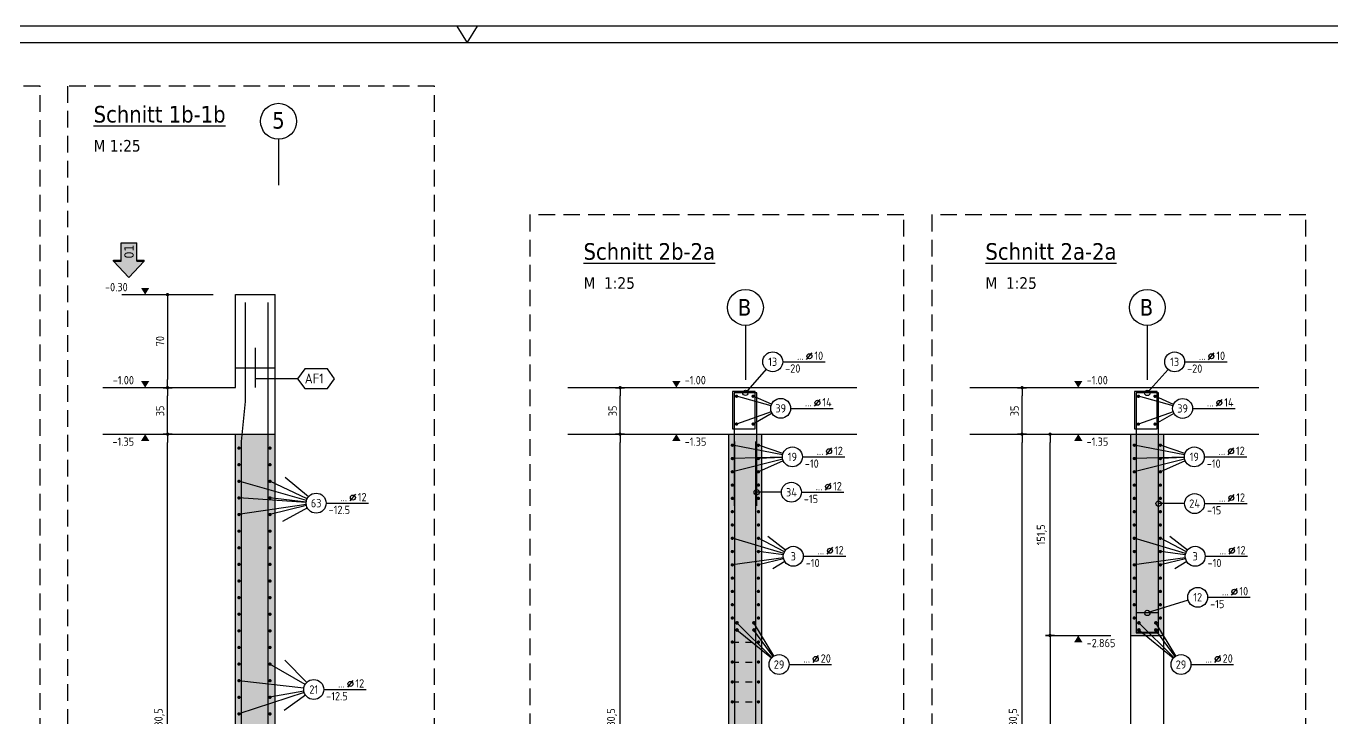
# Model space of a CAD drawing. Extents: x 40 to 158, y 100 to 142.
# Drawn here: x 67.79 to 87.45, y 131.23 to 141.64 of the extents above; entities that cross this region are included whole.
import ezdxf
from ezdxf.enums import TextEntityAlignment as Align

# ---------------------------------------------------------------- set-up
doc = ezdxf.new("R2010")
doc.units = 0
doc.header["$LTSCALE"] = 0.5
for name, pattern in [('AUSGEZOGEN', [1000.01, 1000, 0.01]), ('DASHED', [0.75, 0.5, -0.25]), ('HIDDEN2', [0.187, 0.125, -0.062]), ('STRICHLINIE', [0.75, 0.5, -0.25])]:
    doc.linetypes.add(name, pattern=pattern)
for name, color, linetype in [('ACHSEN', 7, 'Continuous'), ('AFB', 7, 'Continuous'), ('AFU', 7, 'Continuous'), ('BETON', 7, 'Continuous'), ('DETAIL', 7, 'Continuous'), ('grau_hell', 7, 'Continuous'), ('grau_mittel', 7, 'Continuous'), ('HILFE', 7, 'Continuous'), ('index', 7, 'Continuous'), ('koten', 7, 'Continuous'), ('MASSE', 7, 'Continuous'), ('OBJEKT', 7, 'Continuous'), ('RAHMEN', 7, 'Continuous'), ('RND', 7, 'Continuous'), ('SFP_Achsen', 7, 'Continuous'), ('TEXT', 7, 'Continuous')]:
    doc.layers.add(name, color=color, linetype=linetype)
doc.styles.add('helv', font='tahoma.ttf')
doc.styles.add('txt', font='isocp.shx')
doc.linetypes.add('AFU_50K', pattern='A,0.15,["/",Standard,S=0.2,R=0,X=-0.01,Y=-0.1],0.07,["/",Standard,S=0.2,R=0,X=-0.01,Y=-0.1],0.15', length=0.37)
doc.linetypes.add('AFU_50M', pattern='A,0.45,["/",Standard,S=0.2,R=0,X=-0.01,Y=-0.1],0.07,["/",Standard,S=0.2,R=0,X=-0.01,Y=-0.1],0.45', length=0.97)
doc.dimstyles.new('DOT_I', dxfattribs={"dimscale": 0.5, "dimtxt": 0.25, "dimasz": 0.25, "dimexe": 0.1, "dimexo": 0.3, "dimgap": 0.1, "dimtad": 1, "dimdec": 3, "dimzin": 3, "dimtxsty": 'txt', "dimblk": 'DOT', "dimblk1": 'DOT', "dimblk2": 'DOT', "dimsah": 1, "dimcen": 0.1, "dimse1": 1, "dimse2": 1, "dimazin": 0, "dimtfac": 1, "dimtdec": 4, "dimtix": 1, "dimtmove": 2, "dimatfit": 3, "dimfxl": 0, "dimtvp": 1, "dimtolj": 1, "dimtzin": 0, "dimarcsym": 0})

# ---------------------------------------------------------------- blocks, each defined once
blk = doc.blocks.new('DOT')
at = {"layer": 'MASSE', "color": 7, "linetype": 'Continuous'}
for p, q in [((0, 0), (-1, 0)), ((0, 0.54), (0, -0.54))]:
    blk.add_line(p, q, dxfattribs=at)
at = {"layer": 'MASSE', "color": 7, "linetype": 'Continuous', "const_width": 0.2}
blk.add_lwpolyline([(-0.1, 0, 1), (0.1, 0, 1)], format="xyb", close=True, dxfattribs=at)
blk = doc.blocks.new('*D1206')
at = {"layer": 'DEFPOINTS', "color": 0, "linetype": 'AUSGEZOGEN', "transparency": 16777216}
for p in [(69.92, 135.501), (69.92, 135.501), (69.92, 126.891)]:
    blk.add_point(p, dxfattribs=at)
at = {"layer": 'MASSE', "color": 0, "linetype": 'AUSGEZOGEN', "lineweight": -2, "transparency": 16777216}
blk.add_line((69.92, 127.016), (69.92, 135.376), dxfattribs=at)
at = {"layer": 'MASSE', "color": 0, "linetype": 'AUSGEZOGEN', "lineweight": -2, "transparency": 16777216, "xscale": 0.125, "yscale": 0.125, "zscale": 0.125}
for p, rotation in [((69.92, 135.501), 90), ((69.92, 126.891), 270)]:
    blk.add_blockref('DOT', p, dxfattribs=dict(at, rotation=rotation))
at = {"layer": 'MASSE', "color": 0, "linetype": 'AUSGEZOGEN', "transparency": 16777216, "insert": (69.798, 131.196), "char_height": 0.125, "attachment_point": 5, "rotation": 90, "style": 'txt'}
blk.add_mtext('\\A1;430,5', dxfattribs=at)
blk = doc.blocks.new('OKRD_O')
at = {"color": 0, "linetype": 'ByBlock'}
blk.add_solid([(-0.125, 0.202), (0.125, 0.202), (0, 0)], dxfattribs=at)
at = {"color": 0, "linetype": 'ByBlock', "style": 'txt'}
blk.add_attdef('OKRD', (0.25, 0.1), '', height=0.25, dxfattribs=at)
blk = doc.blocks.new('*D1207')
at = {"layer": 'DEFPOINTS', "color": 0, "linetype": 'AUSGEZOGEN', "transparency": 16777216}
for p in [(69.92, 136.201), (69.92, 136.201), (69.92, 135.501)]:
    blk.add_point(p, dxfattribs=at)
at = {"layer": 'MASSE', "color": 0, "linetype": 'AUSGEZOGEN', "lineweight": -2, "transparency": 16777216}
blk.add_line((69.92, 135.626), (69.92, 136.076), dxfattribs=at)
at = {"layer": 'MASSE', "color": 0, "linetype": 'AUSGEZOGEN', "lineweight": -2, "transparency": 16777216, "xscale": 0.125, "yscale": 0.125, "zscale": 0.125}
for p, rotation in [((69.92, 136.201), 90), ((69.92, 135.501), 270)]:
    blk.add_blockref('DOT', p, dxfattribs=dict(at, rotation=rotation))
at = {"layer": 'MASSE', "color": 0, "linetype": 'AUSGEZOGEN', "transparency": 16777216, "insert": (69.807, 135.851), "char_height": 0.125, "attachment_point": 5, "rotation": 90, "style": 'txt'}
blk.add_mtext('\\A1;35', dxfattribs=at)
blk = doc.blocks.new('OKRD_U')
at = {"color": 0, "linetype": 'ByBlock'}
blk.add_solid([(-0.125, -0.202), (0.125, -0.202), (0, 0)], dxfattribs=at)
at = {"color": 0, "linetype": 'ByBlock', "style": 'txt'}
blk.add_attdef('OKRD', (0.25, -0.35), '', height=0.25, dxfattribs=at)
blk = doc.blocks.new('RND_LEI')
at = {"layer": 'RND', "color": 7, "linetype": 'Continuous'}
blk.add_line((1.022, 0.066), (1.19, 0.27), dxfattribs=at)
for centre, radius in [((0, 0), 0.3), ((1.106, 0.168), 0.075)]:
    blk.add_circle(centre, radius, dxfattribs=at)
at = {"layer": 'RND', "color": 7, "linetype": 'Continuous', "style": 'txt'}
blk.add_attdef('POSL', text='', height=0.25, dxfattribs=at).set_placement((0, 0), align=Align.MIDDLE)
blk.add_attdef('ANZ', text='', height=0.25, dxfattribs=at).set_placement((0.931, 0.057), align=Align.RIGHT)
for tag, p in [('DUM', (1.253, 0.057)), ('ABSTD', (1.674, 0.057)), ('POSTXT', (0.374, -0.327))]:
    blk.add_attdef(tag, p, '', height=0.25, dxfattribs=at)
blk = doc.blocks.new('*D1227')
at = {"layer": 'DEFPOINTS', "color": 0, "linetype": 'AUSGEZOGEN', "transparency": 16777216}
for p in [(82.783, 135.501), (82.783, 135.501), (82.783, 126.891)]:
    blk.add_point(p, dxfattribs=at)
at = {"layer": 'MASSE', "color": 0, "linetype": 'AUSGEZOGEN', "lineweight": -2, "transparency": 16777216}
blk.add_line((82.783, 127.016), (82.783, 135.376), dxfattribs=at)
at = {"layer": 'MASSE', "color": 0, "linetype": 'AUSGEZOGEN', "lineweight": -2, "transparency": 16777216, "xscale": 0.125, "yscale": 0.125, "zscale": 0.125}
for p, rotation in [((82.783, 135.501), 90), ((82.783, 126.891), 270)]:
    blk.add_blockref('DOT', p, dxfattribs=dict(at, rotation=rotation))
at = {"layer": 'MASSE', "color": 0, "linetype": 'AUSGEZOGEN', "transparency": 16777216, "insert": (82.661, 131.196), "char_height": 0.125, "attachment_point": 5, "rotation": 90, "style": 'txt'}
blk.add_mtext('\\A1;430,5', dxfattribs=at)
blk = doc.blocks.new('*D1224')
at = {"layer": 'DEFPOINTS', "color": 0, "linetype": 'AUSGEZOGEN', "transparency": 16777216}
for p in [(82.783, 136.201), (82.783, 136.201), (82.783, 135.501)]:
    blk.add_point(p, dxfattribs=at)
at = {"layer": 'MASSE', "color": 0, "linetype": 'AUSGEZOGEN', "lineweight": -2, "transparency": 16777216}
blk.add_line((82.783, 135.626), (82.783, 136.076), dxfattribs=at)
at = {"layer": 'MASSE', "color": 0, "linetype": 'AUSGEZOGEN', "lineweight": -2, "transparency": 16777216, "xscale": 0.125, "yscale": 0.125, "zscale": 0.125}
for p, rotation in [((82.783, 136.201), 90), ((82.783, 135.501), 270)]:
    blk.add_blockref('DOT', p, dxfattribs=dict(at, rotation=rotation))
at = {"layer": 'MASSE', "color": 0, "linetype": 'AUSGEZOGEN', "transparency": 16777216, "insert": (82.67, 135.851), "char_height": 0.125, "attachment_point": 5, "rotation": 90, "style": 'txt'}
blk.add_mtext('\\A1;35', dxfattribs=at)
blk = doc.blocks.new('*D1225')
at = {"layer": 'DEFPOINTS', "color": 0, "linetype": 'AUSGEZOGEN', "transparency": 16777216}
for p in [(83.204, 132.471), (83.204, 128.101), (83.204, 128.101)]:
    blk.add_point(p, dxfattribs=at)
at = {"layer": 'MASSE', "color": 0, "linetype": 'AUSGEZOGEN', "lineweight": -2, "transparency": 16777216}
blk.add_line((83.204, 132.346), (83.204, 128.226), dxfattribs=at)
at = {"layer": 'MASSE', "color": 0, "linetype": 'AUSGEZOGEN', "lineweight": -2, "transparency": 16777216, "xscale": 0.125, "yscale": 0.125, "zscale": 0.125}
for p, rotation in [((83.204, 132.471), 90), ((83.204, 128.101), 270)]:
    blk.add_blockref('DOT', p, dxfattribs=dict(at, rotation=rotation))
at = {"layer": 'MASSE', "color": 0, "linetype": 'AUSGEZOGEN', "transparency": 16777216, "insert": (83.082, 130.286), "char_height": 0.125, "attachment_point": 5, "rotation": 90, "style": 'txt'}
blk.add_mtext('\\A1;218,5', dxfattribs=at)
blk = doc.blocks.new('*D1228')
at = {"layer": 'DEFPOINTS', "color": 0, "linetype": 'AUSGEZOGEN', "transparency": 16777216}
for p in [(83.204, 135.501), (83.204, 135.501), (83.204, 132.471)]:
    blk.add_point(p, dxfattribs=at)
at = {"layer": 'MASSE', "color": 0, "linetype": 'AUSGEZOGEN', "lineweight": -2, "transparency": 16777216}
blk.add_line((83.204, 132.596), (83.204, 135.376), dxfattribs=at)
at = {"layer": 'MASSE', "color": 0, "linetype": 'AUSGEZOGEN', "lineweight": -2, "transparency": 16777216, "xscale": 0.125, "yscale": 0.125, "zscale": 0.125}
for p, rotation in [((83.204, 135.501), 90), ((83.204, 132.471), 270)]:
    blk.add_blockref('DOT', p, dxfattribs=dict(at, rotation=rotation))
at = {"layer": 'MASSE', "color": 0, "linetype": 'AUSGEZOGEN', "transparency": 16777216, "insert": (83.082, 133.986), "char_height": 0.125, "attachment_point": 5, "rotation": 90, "style": 'txt'}
blk.add_mtext('\\A1;151,5', dxfattribs=at)
blk = doc.blocks.new('*D1221')
at = {"layer": 'DEFPOINTS', "color": 0, "linetype": 'AUSGEZOGEN', "transparency": 16777216}
for p in [(76.732, 135.501), (76.732, 135.501), (76.732, 126.891)]:
    blk.add_point(p, dxfattribs=at)
at = {"layer": 'MASSE', "color": 0, "linetype": 'AUSGEZOGEN', "lineweight": -2, "transparency": 16777216}
blk.add_line((76.732, 127.016), (76.732, 135.376), dxfattribs=at)
at = {"layer": 'MASSE', "color": 0, "linetype": 'AUSGEZOGEN', "lineweight": -2, "transparency": 16777216, "xscale": 0.125, "yscale": 0.125, "zscale": 0.125}
for p, rotation in [((76.732, 135.501), 90), ((76.732, 126.891), 270)]:
    blk.add_blockref('DOT', p, dxfattribs=dict(at, rotation=rotation))
at = {"layer": 'MASSE', "color": 0, "linetype": 'AUSGEZOGEN', "transparency": 16777216, "insert": (76.61, 131.196), "char_height": 0.125, "attachment_point": 5, "rotation": 90, "style": 'txt'}
blk.add_mtext('\\A1;430,5', dxfattribs=at)
blk = doc.blocks.new('*D1222')
at = {"layer": 'DEFPOINTS', "color": 0, "linetype": 'AUSGEZOGEN', "transparency": 16777216}
for p in [(76.732, 136.201), (76.732, 136.201), (76.732, 135.501)]:
    blk.add_point(p, dxfattribs=at)
at = {"layer": 'MASSE', "color": 0, "linetype": 'AUSGEZOGEN', "lineweight": -2, "transparency": 16777216}
blk.add_line((76.732, 135.626), (76.732, 136.076), dxfattribs=at)
at = {"layer": 'MASSE', "color": 0, "linetype": 'AUSGEZOGEN', "lineweight": -2, "transparency": 16777216, "xscale": 0.125, "yscale": 0.125, "zscale": 0.125}
for p, rotation in [((76.732, 136.201), 90), ((76.732, 135.501), 270)]:
    blk.add_blockref('DOT', p, dxfattribs=dict(at, rotation=rotation))
at = {"layer": 'MASSE', "color": 0, "linetype": 'AUSGEZOGEN', "transparency": 16777216, "insert": (76.62, 135.851), "char_height": 0.125, "attachment_point": 5, "rotation": 90, "style": 'txt'}
blk.add_mtext('\\A1;35', dxfattribs=at)
blk = doc.blocks.new('A0-19-0')
at = {"layer": 'RAHMEN'}
blk.add_line((137.9, 84.1), (0, 84.1), dxfattribs=at)
at = {"layer": 'RAHMEN', "color": 7, "linetype": 'Continuous'}
for p, q in [((68.64, 84.1), (68.95, 83.6)), ((68.95, 83.6), (69.26, 84.1))]:
    blk.add_line(p, q, dxfattribs=at)
at = {"layer": 'RAHMEN', "color": 5}
blk.add_line((137.4, 83.6), (2, 83.6), dxfattribs=at)
blk = doc.blocks.new('*D1263')
at = {"layer": 'DEFPOINTS', "color": 0, "linetype": 'AUSGEZOGEN', "transparency": 16777216}
for p in [(69.92, 137.601), (69.92, 136.201), (69.92, 136.201)]:
    blk.add_point(p, dxfattribs=at)
at = {"layer": 'MASSE', "color": 0, "linetype": 'AUSGEZOGEN', "lineweight": -2, "transparency": 16777216}
blk.add_line((69.92, 137.476), (69.92, 136.326), dxfattribs=at)
at = {"layer": 'MASSE', "color": 0, "linetype": 'AUSGEZOGEN', "lineweight": -2, "transparency": 16777216, "xscale": 0.125, "yscale": 0.125, "zscale": 0.125}
for p, rotation in [((69.92, 137.601), 90), ((69.92, 136.201), 270)]:
    blk.add_blockref('DOT', p, dxfattribs=dict(at, rotation=rotation))
at = {"layer": 'MASSE', "color": 0, "linetype": 'AUSGEZOGEN', "transparency": 16777216, "insert": (69.807, 136.901), "char_height": 0.125, "attachment_point": 5, "rotation": 90, "style": 'txt'}
blk.add_mtext('\\A1;70', dxfattribs=at)
blk = doc.blocks.new('hin_ind5')
at = {"layer": 'grau_hell', "linetype": 'AUSGEZOGEN'}
h = blk.add_hatch(color=9, dxfattribs=at)
h.dxf.hatch_style = 2
h.paths.add_polyline_path([(0, 0), (0.619, -0.577), (0.619, -0.3), (1.306, -0.3), (1.306, 0.3), (0.619, 0.3), (0.619, 0.577)])
h.paths.add_polyline_path([(0.34, -0.274), (1.311, -0.274), (1.311, 0.274), (0.34, 0.274)], flags=9)
at = {"layer": 'OBJEKT', "linetype": 'AUSGEZOGEN'}
for points in [[(0.619, 0.3), (0.66, 0.3), (0.66, 0.577), (0.619, 0.577)], [(0.619, -0.577), (0.66, -0.577), (0.66, -0.3), (0.619, -0.3)]]:
    blk.add_hatch(color=1, dxfattribs=at).paths.add_polyline_path(points)
at = {"layer": 'OBJEKT', "color": 1, "linetype": 'AUSGEZOGEN'}
for p, q in [((0, 0), (0.619, 0.577)), ((0.619, 0.577), (0.619, 0.3)), ((0.619, 0.577), (0.66, 0.577)), ((0.66, 0.577), (0.66, 0.3)), ((0, 0), (0.619, -0.577)), ((0.619, 0.3), (1.306, 0.3)), ((1.306, 0.3), (1.306, -0.3)), ((0.619, -0.3), (0.619, -0.577)), ((0.619, -0.3), (1.306, -0.3)), ((0.66, -0.3), (0.66, -0.577))]:
    blk.add_line(p, q, dxfattribs=at)
at = {"layer": 'OBJEKT', "color": 7, "linetype": 'AUSGEZOGEN'}
blk.add_line((0.619, -0.577), (0.66, -0.577), dxfattribs=at)
at = {"layer": 'index', "color": 1, "linetype": 'Continuous', "style": 'helv'}
blk.add_attdef('INDEX', text='', height=0.35, rotation=360, dxfattribs=at).set_placement((1.259, 0), align=Align.MIDDLE_RIGHT)

msp = doc.modelspace()

# ---------------------------------------------------------------- hatches: boundary and pattern name
at = {"layer": 'grau_mittel'}
for points in [[(71.5408, 135.5014), (70.9408, 135.5014), (70.9408, 126.8914), (71.5408, 126.8914)], [(78.3684, 126.8914), (78.8684, 126.8914), (78.8684, 135.5014), (78.3684, 135.5014)]]:
    msp.add_hatch(color=61, dxfattribs=at).paths.add_polyline_path(points)
h = msp.add_hatch(color=61, dxfattribs=at)
h.paths.add_polyline_path([(84.9189, 135.5014), (84.4189, 135.5014), (84.4189, 132.4714), (84.9189, 132.4714)])
h.paths.add_polyline_path([(84.4189, 126.8914), (84.9189, 126.8914), (84.9189, 128.1014), (84.4189, 128.1014)])

# ---------------------------------------------------------------- linework, layer by layer
at = {"layer": 'ACHSEN', "color": 140, "linetype": 'AUSGEZOGEN'}
for p, q in [((71.5908, 139.9386), (71.5908, 139.2501)), ((78.6184, 137.1387), (78.6184, 136.3183)), ((84.6689, 137.1387), (84.6689, 136.3183))]:
    msp.add_line(p, q, dxfattribs=at)
at = {"layer": 'AFB', "color": 1, "linetype": 'AUSGEZOGEN'}
msp.add_line((71.2408, 136.8014), (71.2408, 136.2014), dxfattribs=at)
msp.add_lwpolyline([(71.9852, 136.4832), (71.8767, 136.3353), (71.9852, 136.1875), (72.3268, 136.1875), (72.4353, 136.3353), (72.3268, 136.4832)], close=True, dxfattribs=at)
at = {"layer": 'AFU', "color": 8, "linetype": 'AFU_50M'}
msp.add_line((70.9408, 136.5014), (71.5408, 136.5014), dxfattribs=at)
at = {"layer": 'AFU', "color": 8, "linetype": 'AFU_50K'}
for p, q in [((70.9408, 135.5014), (71.5408, 135.5014)), ((78.3684, 135.5014), (78.8684, 135.5014)), ((84.4189, 135.5014), (84.9189, 135.5014))]:
    msp.add_line(p, q, dxfattribs=at)
at = {"layer": 'BETON', "color": 6, "linetype": 'AUSGEZOGEN'}
for p, q in [((70.9408, 137.6014), (71.5408, 137.6014)), ((70.9408, 136.2014), (70.9408, 137.6014)), ((71.5408, 126.8914), (71.5408, 137.6014)), ((68.9458, 136.2014), (70.9408, 136.2014)), ((75.9461, 136.2014), (80.2959, 136.2014)), ((81.9965, 136.2014), (86.3463, 136.2014)), ((68.9458, 135.5014), (70.9408, 135.5014)), ((70.9408, 126.8914), (70.9408, 135.5014)), ((75.9461, 135.5014), (78.3684, 135.5014)), ((78.3684, 126.8914), (78.3684, 135.5014)), ((78.8684, 126.8914), (78.8684, 135.5014)), ((78.8684, 135.5014), (80.2959, 135.5014)), ((81.9965, 135.5014), (84.4189, 135.5014)), ((84.4189, 132.4714), (84.4189, 135.5014)), ((84.9189, 132.4714), (84.9189, 135.5014)), ((84.9189, 135.5014), (86.3463, 135.5014)), ((84.4189, 132.4714), (84.9189, 132.4714))]:
    msp.add_line(p, q, dxfattribs=at)
at = {"layer": 'DETAIL', "color": 102, "linetype": 'STRICHLINIE'}
for points in [[(62.4813, 140.7393), (62.4813, 125.7275), (68.0032, 125.7275), (68.0032, 140.7393)], [(68.4156, 140.7393), (68.4156, 125.7275), (73.9375, 125.7275), (73.9375, 140.7393)], [(75.3727, 138.8001), (75.3727, 125.7275), (81.0029, 125.7275), (81.0029, 138.8001)], [(81.4231, 138.8001), (81.4231, 125.7275), (87.0533, 125.7275), (87.0533, 138.8001)]]:
    msp.add_lwpolyline(points, close=True, dxfattribs=at)
at = {"layer": 'HILFE', "color": 102, "linetype": 'AUSGEZOGEN'}
for p, q in [((69.2335, 137.6014), (70.6042, 137.6014)), ((71.8767, 136.3353), (71.2408, 136.3353)), ((83.2036, 132.4714), (84.1201, 132.4714))]:
    msp.add_line(p, q, dxfattribs=at)
at = {"layer": 'OBJEKT', "color": 7, "linetype": 'AUSGEZOGEN'}
for p, q in [((84.4189, 128.1014), (84.4189, 132.4714)), ((84.9189, 128.1014), (84.9189, 132.4714))]:
    msp.add_line(p, q, dxfattribs=at)
at = {"layer": 'RND', "color": 102, "linetype": 'AUSGEZOGEN'}
for p, q in [((78.9308, 136.4782), (78.6184, 136.1228)), ((84.9812, 136.4768), (84.6689, 136.1214)), ((79.0052, 135.9299), (78.485, 136.0728)), ((79.0126, 135.9506), (78.7347, 136.0728)), ((85.0556, 135.9285), (84.5354, 136.0715)), ((85.063, 135.9492), (84.7852, 136.0715)), ((79.0085, 135.8399), (78.485, 135.6539)), ((85.0589, 135.8385), (84.5354, 135.6525)), ((79.0195, 135.816), (78.7347, 135.6539)), ((85.0699, 135.8146), (84.7852, 135.6525)), ((79.1788, 135.1885), (78.4221, 135.3352)), ((79.1842, 135.2086), (78.8147, 135.3352)), ((85.2292, 135.1885), (84.4726, 135.3352)), ((85.2346, 135.2086), (84.8651, 135.3352)), ((79.1761, 135.1559), (78.4221, 135.1352)), ((79.1805, 135.1238), (78.4221, 134.9352)), ((79.1762, 135.1527), (78.8147, 135.1352)), ((79.1887, 135.0996), (78.8147, 134.9352)), ((85.2265, 135.1559), (84.4726, 135.1352)), ((85.2309, 135.1238), (84.4726, 134.9352)), ((85.2267, 135.1527), (84.8651, 135.1352)), ((85.2392, 135.0996), (84.8651, 134.9352)), ((72.0407, 134.5588), (71.6878, 134.8489)), ((72.0123, 134.5044), (70.9945, 134.7922)), ((72.021, 134.5277), (71.4617, 134.7922)), ((72.007, 134.4737), (70.9945, 134.5422)), ((72.0076, 134.4805), (71.4617, 134.5422)), ((79.1612, 134.6282), (78.7884, 134.6282)), ((85.2303, 134.4573), (84.8389, 134.4573)), ((72.0082, 134.4419), (70.982, 134.2922)), ((72.011, 134.4277), (71.4617, 134.2922)), ((72.0249, 134.3919), (71.6487, 134.1871)), ((79.1953, 133.7064), (78.4221, 133.9352)), ((79.2059, 133.7328), (78.8147, 133.9352)), ((79.2213, 133.7567), (78.9583, 133.964)), ((85.2457, 133.7064), (84.4726, 133.9352)), ((85.2563, 133.7328), (84.8651, 133.9352)), ((85.2717, 133.7567), (85.0087, 133.964)), ((79.1905, 133.6841), (78.8147, 133.7352)), ((85.2409, 133.6841), (84.8651, 133.7352)), ((79.1906, 133.643), (78.4221, 133.5352)), ((79.1934, 133.6281), (78.8147, 133.5352)), ((79.2114, 133.5852), (79.0326, 133.475)), ((85.241, 133.643), (84.4726, 133.5352)), ((85.2439, 133.6281), (84.8651, 133.5352)), ((85.2618, 133.5852), (85.083, 133.475)), ((85.284, 133.0025), (84.6689, 132.8115)), ((79.0189, 132.1409), (78.4919, 132.662)), ((79.0095, 132.1305), (78.4919, 132.5549)), ((79.0481, 132.1638), (78.7475, 132.662)), ((79.0373, 132.1567), (78.7475, 132.5549)), ((85.0693, 132.1409), (84.5424, 132.662)), ((85.06, 132.1305), (84.5424, 132.5549)), ((85.0985, 132.1638), (84.7979, 132.662)), ((85.0877, 132.1567), (84.7979, 132.5549)), ((72.0152, 131.7669), (71.6849, 132.1025)), ((71.9907, 131.7352), (71.4617, 132.0422)), ((71.9715, 131.6775), (70.9945, 131.7922)), ((71.9779, 131.6134), (70.9945, 131.2922)), ((71.9728, 131.6336), (71.4617, 131.5422)), ((71.9985, 131.5727), (71.6767, 131.3425))]:
    msp.add_line(p, q, dxfattribs=at)
at = {"layer": 'RND', "color": 7, "linetype": 'AUSGEZOGEN'}
for p, q in [((79.1798, 136.5909), (79.8198, 136.5909)), ((85.2302, 136.5895), (85.8702, 136.5895)), ((79.2999, 135.8901), (79.9399, 135.8901)), ((85.3503, 135.8888), (85.9903, 135.8888)), ((79.4761, 135.16), (80.1161, 135.16)), ((85.5265, 135.16), (86.1665, 135.16)), ((72.3066, 134.4636), (72.9466, 134.4636)), ((79.4612, 134.6282), (80.1012, 134.6282)), ((85.5303, 134.4573), (86.1703, 134.4573)), ((79.4891, 133.6639), (80.1291, 133.6639)), ((85.5395, 133.6639), (86.1795, 133.6639)), ((85.5773, 133.0469), (86.2173, 133.0469)), ((79.2755, 132.0354), (79.9155, 132.0354)), ((85.326, 132.0354), (85.966, 132.0354)), ((72.2705, 131.66), (72.9105, 131.66))]:
    msp.add_line(p, q, dxfattribs=at)
at = {"layer": 'RND', "color": 1, "linetype": 'HIDDEN2'}
for p, q in [((78.4221, 132.3734), (78.8147, 132.3734)), ((78.4221, 132.0734), (78.8147, 132.0734)), ((78.4221, 131.7734), (78.8147, 131.7734)), ((78.4221, 131.4734), (78.8147, 131.4734))]:
    msp.add_line(p, q, dxfattribs=at)
at = {"layer": 'RND', "color": 1, "linetype": 'AUSGEZOGEN'}
for points in [[(71.0864, 137.4814), (71.0864, 135.9914), (71.0264, 135.3914), (71.0264, 126.8914)], [(71.4328, 126.8914), (71.4328, 137.4814)], [(78.7884, 134.4228), (78.7884, 136.1228), (78.4484, 136.1228), (78.4484, 134.4228)], [(78.4619, 126.8914), (78.4619, 135.3914)], [(78.775, 126.8914), (78.775, 135.3914)]]:
    msp.add_lwpolyline(points, dxfattribs=at)
for points in [[(78.4253, 135.5834), (78.7653, 135.5834), (78.7653, 136.1434), (78.4253, 136.1434)], [(84.4757, 135.582), (84.8157, 135.582), (84.8157, 136.142), (84.4757, 136.142)], [(84.4989, 132.5214), (84.8389, 132.5214), (84.8389, 136.1214), (84.4989, 136.1214)], [(84.4989, 132.5115), (84.8389, 132.5115), (84.8389, 132.8115), (84.4989, 132.8115)]]:
    msp.add_lwpolyline(points, close=True, dxfattribs=at)
at = {"layer": 'RND', "color": 7, "linetype": 'AUSGEZOGEN'}
for points, const_width in [([(78.4725, 136.0728, 1), (78.4975, 136.0728, 1)], 0.025), ([(78.7472, 136.0728, -1), (78.7222, 136.0728, -1)], 0.025), ([(84.5229, 136.0715, 1), (84.5479, 136.0715, 1)], 0.025), ([(84.7977, 136.0715, -1), (84.7727, 136.0715, -1)], 0.025), ([(78.4725, 135.6539, -1), (78.4975, 135.6539, -1)], 0.025), ([(78.7472, 135.6539, 1), (78.7222, 135.6539, 1)], 0.025), ([(84.5229, 135.6525, -1), (84.5479, 135.6525, -1)], 0.025), ([(84.7977, 135.6525, 1), (84.7727, 135.6525, 1)], 0.025), ([(70.982, 135.2922, 1), (71.007, 135.2922, 1)], 0.025), ([(71.4742, 135.2922, -1), (71.4492, 135.2922, -1)], 0.025), ([(78.4096, 135.3352, 1), (78.4346, 135.3352, 1)], 0.025), ([(78.8272, 135.3352, -1), (78.8022, 135.3352, -1)], 0.025), ([(84.4601, 135.3352, 1), (84.4851, 135.3352, 1)], 0.025), ([(84.8776, 135.3352, -1), (84.8526, 135.3352, -1)], 0.025), ([(70.982, 135.0422, 1), (71.007, 135.0422, 1)], 0.025), ([(71.4742, 135.0422, -1), (71.4492, 135.0422, -1)], 0.025), ([(78.4096, 135.1352, 1), (78.4346, 135.1352, 1)], 0.025), ([(78.8272, 135.1352, -1), (78.8022, 135.1352, -1)], 0.025), ([(84.4601, 135.1352, 1), (84.4851, 135.1352, 1)], 0.025), ([(84.8776, 135.1352, -1), (84.8526, 135.1352, -1)], 0.025), ([(78.4096, 134.9352, 1), (78.4346, 134.9352, 1)], 0.025), ([(78.8272, 134.9352, -1), (78.8022, 134.9352, -1)], 0.025), ([(84.4601, 134.9352, 1), (84.4851, 134.9352, 1)], 0.025), ([(84.8776, 134.9352, -1), (84.8526, 134.9352, -1)], 0.025), ([(70.982, 134.7922, 1), (71.007, 134.7922, 1)], 0.025), ([(71.4742, 134.7922, -1), (71.4492, 134.7922, -1)], 0.025), ([(78.4096, 134.7352, 1), (78.4346, 134.7352, 1)], 0.025), ([(78.8272, 134.7352, -1), (78.8022, 134.7352, -1)], 0.025), ([(84.4601, 134.7352, 1), (84.4851, 134.7352, 1)], 0.025), ([(84.8776, 134.7352, -1), (84.8526, 134.7352, -1)], 0.025), ([(70.982, 134.5422, 1), (71.007, 134.5422, 1)], 0.025), ([(71.4742, 134.5422, -1), (71.4492, 134.5422, -1)], 0.025), ([(78.4096, 134.5352, 1), (78.4346, 134.5352, 1)], 0.025), ([(78.8272, 134.5352, -1), (78.8022, 134.5352, -1)], 0.025), ([(84.4601, 134.5352, 1), (84.4851, 134.5352, 1)], 0.025), ([(84.8776, 134.5352, -1), (84.8526, 134.5352, -1)], 0.025), ([(70.982, 134.2922, 1), (71.007, 134.2922, 1)], 0.025), ([(71.4742, 134.2922, -1), (71.4492, 134.2922, -1)], 0.025), ([(78.4096, 134.3352, 1), (78.4346, 134.3352, 1)], 0.025), ([(78.8272, 134.3352, -1), (78.8022, 134.3352, -1)], 0.025), ([(84.4601, 134.3352, 1), (84.4851, 134.3352, 1)], 0.025), ([(84.8776, 134.3352, -1), (84.8526, 134.3352, -1)], 0.025), ([(70.982, 134.0422, 1), (71.007, 134.0422, 1)], 0.025), ([(71.4742, 134.0422, -1), (71.4492, 134.0422, -1)], 0.025), ([(78.4096, 134.1352, 1), (78.4346, 134.1352, 1)], 0.025), ([(78.8272, 134.1352, -1), (78.8022, 134.1352, -1)], 0.025), ([(84.4601, 134.1352, 1), (84.4851, 134.1352, 1)], 0.025), ([(84.8776, 134.1352, -1), (84.8526, 134.1352, -1)], 0.025), ([(78.4096, 133.9352, 1), (78.4346, 133.9352, 1)], 0.025), ([(78.8272, 133.9352, -1), (78.8022, 133.9352, -1)], 0.025), ([(84.4601, 133.9352, 1), (84.4851, 133.9352, 1)], 0.025), ([(84.8776, 133.9352, -1), (84.8526, 133.9352, -1)], 0.025), ([(70.982, 133.7922, 1), (71.007, 133.7922, 1)], 0.025), ([(71.4742, 133.7922, -1), (71.4492, 133.7922, -1)], 0.025), ([(78.4096, 133.7352, 1), (78.4346, 133.7352, 1)], 0.025), ([(78.8272, 133.7352, -1), (78.8022, 133.7352, -1)], 0.025), ([(84.4601, 133.7352, 1), (84.4851, 133.7352, 1)], 0.025), ([(84.8776, 133.7352, -1), (84.8526, 133.7352, -1)], 0.025), ([(70.982, 133.5422, 1), (71.007, 133.5422, 1)], 0.025), ([(71.4742, 133.5422, -1), (71.4492, 133.5422, -1)], 0.025), ([(78.4096, 133.5352, 1), (78.4346, 133.5352, 1)], 0.025), ([(78.8272, 133.5352, -1), (78.8022, 133.5352, -1)], 0.025), ([(84.4601, 133.5352, 1), (84.4851, 133.5352, 1)], 0.025), ([(84.8776, 133.5352, -1), (84.8526, 133.5352, -1)], 0.025), ([(70.982, 133.2922, 1), (71.007, 133.2922, 1)], 0.025), ([(71.4742, 133.2922, -1), (71.4492, 133.2922, -1)], 0.025), ([(78.4096, 133.3352, 1), (78.4346, 133.3352, 1)], 0.025), ([(78.8272, 133.3352, -1), (78.8022, 133.3352, -1)], 0.025), ([(84.4601, 133.3352, 1), (84.4851, 133.3352, 1)], 0.025), ([(84.8776, 133.3352, -1), (84.8526, 133.3352, -1)], 0.025), ([(78.4096, 133.1352, 1), (78.4346, 133.1352, 1)], 0.025), ([(78.8272, 133.1352, -1), (78.8022, 133.1352, -1)], 0.025), ([(84.4601, 133.1352, 1), (84.4851, 133.1352, 1)], 0.025), ([(84.8776, 133.1352, -1), (84.8526, 133.1352, -1)], 0.025), ([(70.982, 133.0422, 1), (71.007, 133.0422, 1)], 0.025), ([(71.4742, 133.0422, -1), (71.4492, 133.0422, -1)], 0.025), ([(78.4096, 132.9352, 1), (78.4346, 132.9352, 1)], 0.025), ([(78.8272, 132.9352, -1), (78.8022, 132.9352, -1)], 0.025), ([(84.4601, 132.9352, 1), (84.4851, 132.9352, 1)], 0.025), ([(84.8776, 132.9352, -1), (84.8526, 132.9352, -1)], 0.025), ([(70.982, 132.7922, 1), (71.007, 132.7922, 1)], 0.025), ([(71.4742, 132.7922, -1), (71.4492, 132.7922, -1)], 0.025), ([(78.4096, 132.7352, 1), (78.4346, 132.7352, 1)], 0.025), ([(78.4779, 132.662, 1), (78.5059, 132.662, 1)], 0.028), ([(78.7335, 132.662, 1), (78.7615, 132.662, 1)], 0.028), ([(78.8272, 132.7352, -1), (78.8022, 132.7352, -1)], 0.025), ([(84.4601, 132.7352, 1), (84.4851, 132.7352, 1)], 0.025), ([(84.5284, 132.662, 1), (84.5564, 132.662, 1)], 0.028), ([(84.7839, 132.662, 1), (84.8119, 132.662, 1)], 0.028), ([(84.8776, 132.7352, -1), (84.8526, 132.7352, -1)], 0.025), ([(70.982, 132.5422, 1), (71.007, 132.5422, 1)], 0.025), ([(71.4742, 132.5422, -1), (71.4492, 132.5422, -1)], 0.025), ([(78.4779, 132.5549, 1), (78.5059, 132.5549, 1)], 0.028), ([(78.7335, 132.5549, 1), (78.7615, 132.5549, 1)], 0.028), ([(84.5284, 132.5549, 1), (84.5564, 132.5549, 1)], 0.028), ([(84.7839, 132.5549, 1), (84.8119, 132.5549, 1)], 0.028), ([(70.982, 132.2922, 1), (71.007, 132.2922, 1)], 0.025), ([(71.4742, 132.2922, -1), (71.4492, 132.2922, -1)], 0.025), ([(78.4096, 132.3734, 1), (78.4346, 132.3734, 1)], 0.025), ([(78.8272, 132.3734, -1), (78.8022, 132.3734, -1)], 0.025), ([(78.4096, 132.0734, 1), (78.4346, 132.0734, 1)], 0.025), ([(78.8272, 132.0734, -1), (78.8022, 132.0734, -1)], 0.025), ([(70.982, 132.0422, 1), (71.007, 132.0422, 1)], 0.025), ([(71.4742, 132.0422, -1), (71.4492, 132.0422, -1)], 0.025), ([(70.982, 131.7922, 1), (71.007, 131.7922, 1)], 0.025), ([(71.4742, 131.7922, -1), (71.4492, 131.7922, -1)], 0.025), ([(78.4096, 131.7734, 1), (78.4346, 131.7734, 1)], 0.025), ([(78.8272, 131.7734, -1), (78.8022, 131.7734, -1)], 0.025), ([(70.982, 131.5422, 1), (71.007, 131.5422, 1)], 0.025), ([(71.4742, 131.5422, -1), (71.4492, 131.5422, -1)], 0.025), ([(70.982, 131.2922, 1), (71.007, 131.2922, 1)], 0.025), ([(71.4742, 131.2922, -1), (71.4492, 131.2922, -1)], 0.025), ([(78.4096, 131.4734, 1), (78.4346, 131.4734, 1)], 0.025), ([(78.8272, 131.4734, -1), (78.8022, 131.4734, -1)], 0.025)]:
    msp.add_lwpolyline(points, format="xyb", close=True, dxfattribs=dict(at, const_width=const_width))
for centre in [(78.6184, 136.1228), (84.6689, 136.1214), (78.7884, 134.6282), (84.8389, 134.4573), (84.6689, 132.8115)]:
    msp.add_circle(centre, 0.04, dxfattribs=at)
at = {"layer": 'SFP_Achsen', "color": 7, "linetype": 'AUSGEZOGEN'}
for centre in [(71.5908, 140.2091), (78.6184, 137.4092), (84.6689, 137.4092)]:
    msp.add_circle(centre, 0.2705, dxfattribs=at)

# ---------------------------------------------------------------- block references
at = {"layer": 'index', "color": 7, "linetype": 'AUSGEZOGEN'}
ref = msp.add_blockref('hin_ind5', (69.339, 137.8574), dxfattribs=dict(at, xscale=0.4, yscale=0.4, zscale=0.4, rotation=90.00000000000001))
ref.add_attrib('INDEX', '01', dxfattribs={"color": 1, "linetype": 'Continuous', "height": 0.14, "rotation": 90, "style": 'helv'}).set_placement((69.339, 138.3541), align=Align.MIDDLE_RIGHT)
at = {"layer": 'koten', "color": 7, "linetype": 'DASHED'}
ref = msp.add_blockref('OKRD_O', (69.5825, 137.6014), dxfattribs=dict(at, xscale=-0.5, yscale=0.5, zscale=0.5))
ref.add_attrib('OKRD', '-0.30', (68.9774, 137.6514), dxfattribs={"height": 0.125, "style": 'txt'})
ref = msp.add_blockref('OKRD_O', (69.5825, 136.2014), dxfattribs=dict(at, xscale=-0.5, yscale=0.5, zscale=0.5))
ref.add_attrib('OKRD', '-1.00', (69.0949, 136.2514), dxfattribs={"height": 0.125, "style": 'txt'})
ref = msp.add_blockref('OKRD_O', (77.5793, 136.2014), dxfattribs=dict(at, xscale=0.5, yscale=0.5, zscale=0.5))
ref.add_attrib('OKRD', '-1.00', (77.7043, 136.2514), dxfattribs={"height": 0.125, "style": 'txt'})
ref = msp.add_blockref('OKRD_O', (83.6298, 136.2014), dxfattribs=dict(at, xscale=0.5, yscale=0.5, zscale=0.5))
ref.add_attrib('OKRD', '-1.00', (83.7548, 136.2514), dxfattribs={"height": 0.125, "style": 'txt'})
at = {"layer": 'koten', "color": 7, "linetype": 'AUSGEZOGEN'}
ref = msp.add_blockref('OKRD_U', (69.5825, 135.5014), dxfattribs=dict(at, xscale=-0.5, yscale=0.5, zscale=0.5))
ref.add_attrib('OKRD', '-1.35', (69.0899, 135.3264), dxfattribs={"height": 0.125, "style": 'txt'})
ref = msp.add_blockref('OKRD_U', (77.5793, 135.5014), dxfattribs=dict(at, xscale=0.5, yscale=0.5, zscale=0.5))
ref.add_attrib('OKRD', '-1.35', (77.7043, 135.3264), dxfattribs={"height": 0.125, "style": 'txt'})
ref = msp.add_blockref('OKRD_U', (83.6298, 135.5014), dxfattribs=dict(at, xscale=0.5, yscale=0.5, zscale=0.5))
ref.add_attrib('OKRD', '-1.35', (83.7548, 135.3264), dxfattribs={"height": 0.125, "style": 'txt'})
ref = msp.add_blockref('OKRD_U', (83.6298, 132.4714), dxfattribs=dict(at, xscale=0.5, yscale=0.5, zscale=0.5))
ref.add_attrib('OKRD', '-2.865', (83.7548, 132.2964), dxfattribs={"height": 0.125, "style": 'txt'})
at = {"layer": 'RAHMEN', "color": 7, "linetype": 'AUSGEZOGEN', "xscale": 0.5, "yscale": 0.5, "zscale": 0.5}
msp.add_blockref('A0-19-0', (39.9553, 99.5912), dxfattribs=at)
at = {"layer": 'RND', "color": 7, "linetype": 'AUSGEZOGEN', "xscale": 0.5, "yscale": 0.5, "zscale": 0.5}
for p, values in [((79.0298, 136.5909), {'POSL': '13', 'DUM': '10', 'ANZ': '...', 'POSTXT': '-20'}), ((85.0802, 136.5895), {'POSL': '13', 'DUM': '10', 'ANZ': '...', 'POSTXT': '-20'}), ((79.1499, 135.8901), {'POSL': '39', 'DUM': '14', 'ANZ': '...'}), ((85.2003, 135.8888), {'POSL': '39', 'DUM': '14', 'ANZ': '...'}), ((79.3261, 135.16), {'POSL': '19', 'DUM': '12', 'ANZ': '...', 'POSTXT': '-10'}), ((85.3765, 135.16), {'POSL': '19', 'DUM': '12', 'ANZ': '...', 'POSTXT': '-10'}), ((79.3112, 134.6282), {'POSL': '34', 'DUM': '12', 'ANZ': '...', 'POSTXT': '-15'}), ((72.1566, 134.4636), {'POSL': '63', 'DUM': '12', 'ANZ': '...', 'POSTXT': '-12.5'}), ((85.3803, 134.4573), {'POSL': '24', 'DUM': '12', 'ANZ': '...', 'POSTXT': '-15'}), ((79.3391, 133.6639), {'POSL': '3', 'DUM': '12', 'ANZ': '...', 'POSTXT': '-10'}), ((85.3895, 133.6639), {'POSL': '3', 'DUM': '12', 'ANZ': '...', 'POSTXT': '-10'}), ((85.4273, 133.0469), {'POSL': '12', 'DUM': '10', 'ANZ': '...', 'POSTXT': '-15'}), ((79.1255, 132.0354), {'POSL': '29', 'DUM': '20', 'ANZ': '...'}), ((85.176, 132.0354), {'POSL': '29', 'DUM': '20', 'ANZ': '...'}), ((72.1205, 131.66), {'POSL': '21', 'DUM': '12', 'ANZ': '...', 'POSTXT': '-12.5'})]:
    msp.add_blockref('RND_LEI', p, dxfattribs=at).add_auto_attribs(values)

# ---------------------------------------------------------------- texts
at = {"layer": 'AFB', "color": 7, "linetype": 'AUSGEZOGEN', "style": 'txt'}
msp.add_text('AF1', height=0.15, dxfattribs=at).set_placement((71.9849, 136.2636))
at = {"layer": 'SFP_Achsen', "color": 6, "linetype": 'AUSGEZOGEN', "style": 'helv'}
for s, p in [('5', (71.4948, 140.0994)), ('B', (78.5044, 137.2848)), ('B', (84.5548, 137.2848))]:
    msp.add_text(s, height=0.25, dxfattribs=at).set_placement(p)
at = {"layer": 'TEXT', "color": 6, "linetype": 'AUSGEZOGEN', "style": 'helv'}
for s, p in [('%%USchnitt 1b-1b', (68.8068, 140.1907)), ('%%USchnitt 2b-2a', (76.1817, 138.126)), ('%%uSchnitt 2a-2a', (82.2321, 138.126))]:
    msp.add_text(s, height=0.25, dxfattribs=at).set_placement(p)
at = {"layer": 'TEXT', "color": 1, "linetype": 'AUSGEZOGEN', "style": 'helv'}
for s, p in [('M 1:25', (68.8068, 139.7532)), ('M  1:25', (76.1817, 137.6885)), ('M  1:25', (82.2321, 137.6885))]:
    msp.add_text(s, height=0.175, dxfattribs=at).set_placement(p)

# ---------------------------------------------------------------- dimensions: what is measured, and where the dimension line sits
at = {"layer": 'MASSE', "color": 7, "linetype": 'AUSGEZOGEN'}
for base, p1, p2, override, picture, middle in [((69.9199, 136.2014), (69.9199, 137.6014), (69.9199, 136.2014), {"dimdec": 0, "dimlfac": 50}, '*D1263', (69.8074, 136.9014)), ((69.9199, 136.2014), (69.9199, 135.5014), (69.9199, 136.2014), {"dimdec": 0, "dimlfac": 50}, '*D1207', (69.8074, 135.8514)), ((76.7324, 136.2014), (76.7324, 135.5014), (76.7324, 136.2014), {"dimdec": 0, "dimlfac": 50}, '*D1222', (76.6199, 135.8514)), ((82.7828, 136.2014), (82.7828, 135.5014), (82.7828, 136.2014), {"dimdec": 0, "dimlfac": 50}, '*D1224', (82.6703, 135.8514)), ((69.9199, 135.5014), (69.9199, 126.8914), (69.9199, 135.5014), {"dimdec": 1, "dimlfac": 50}, '*D1206', (69.798, 131.1964)), ((76.7324, 135.5014), (76.7324, 126.8914), (76.7324, 135.5014), {"dimdec": 1, "dimlfac": 50}, '*D1221', (76.6105, 131.1964)), ((82.7828, 135.5014), (82.7828, 126.8914), (82.7828, 135.5014), {"dimdec": 1, "dimlfac": 50}, '*D1227', (82.6609, 131.1964)), ((83.2036, 135.5014), (83.2036, 132.4714), (83.2036, 135.5014), {"dimdec": 1, "dimlfac": 50}, '*D1228', (83.0817, 133.9864)), ((83.2036, 128.1014), (83.2036, 132.4714), (83.2036, 128.1014), {"dimdec": 1, "dimlfac": 50}, '*D1225', (83.0817, 130.2864))]:
    dim = msp.add_linear_dim(base=base, p1=p1, p2=p2, angle=90, dimstyle='DOT_I', override=override, dxfattribs=at)
    dim.commit()
    dim.dimension.update_dxf_attribs({"geometry": picture, "text_midpoint": middle})

doc.saveas('drawing.dxf')
